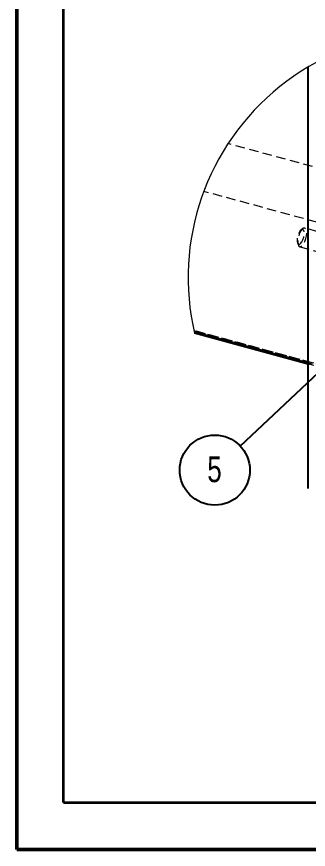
# Model space of a CAD drawing. Header units: millimetres. Extents: x 0 to 279, y 0 to 216.
# Drawn here: x 0 to 39.6, y 0 to 113.1 of the extents above; entities that cross this region are included whole.
import ezdxf

# ---------------------------------------------------------------- set-up
doc = ezdxf.new("R2010")
doc.units = ezdxf.units.MM
doc.linetypes.add('HIDDEN', pattern=[1.905, 1.27, -0.635])
doc.layers.add('PAGE_BORDER', color=7, linetype='Continuous')
doc.styles.add('SLDTEXTSTYLE0', font='TXT', dxfattribs={"width": 0.75})
doc.dimstyles.new('SLDDIMSTYLE1', dxfattribs={"dimtxt": 0.18, "dimasz": 3.302, "dimexe": 0, "dimexo": 0.0625, "dimgap": 0, "dimtad": 0, "dimtih": 1, "dimtoh": 1, "dimdec": 0, "dimrnd": 1e-09, "dimzin": 0, "dimdsep": 46, "dimtxsty": 'Standard', "dimsah": 1, "dimcen": 0.09, "dimadec": 0, "dimazin": 0, "dimtfac": 3.302, "dimtdec": 0, "dimtofl": 0, "dimtmove": 0, "dimatfit": 3, "dimfxl": 0, "dimfrac": 2, "dimtolj": 1, "dimtzin": 0, "dimarcsym": 0})

# ---------------------------------------------------------------- blocks, each defined once
blk = doc.blocks.new('SW_NOTE_5')
at = {"layer": 'PAGE_BORDER', "color": 0}
blk.add_circle((-3.46, -3.26), 4.76, dxfattribs=at)
at = {"layer": 'PAGE_BORDER', "color": 0, "insert": (-3.5, -1.4), "char_height": 3.5, "attachment_point": 2, "style": 'SLDTEXTSTYLE0'}
blk.add_mtext('5', dxfattribs=at)

msp = doc.modelspace()

# ---------------------------------------------------------------- linework, layer by layer
at = {"color": 7, "linetype": 'Continuous', "lineweight": 50}
for q in [(0, 215.9), (279.4, 0)]:
    msp.add_line((0, 0), q, dxfattribs=at)
at = {"color": 7, "linetype": 'Continuous', "lineweight": 25}
for p, q in [((39.55, 49.03), (39.55, 106.28)), ((39.55, 66.02), (24.1, 70.22)), ((39.55, 65.9), (24.13, 70.09))]:
    msp.add_line(p, q, dxfattribs=at)
at = {"color": 7, "linetype": 'HIDDEN', "lineweight": 18}
for p, q in [((89.77, 79.25), (28.67, 95.85)), ((64.62, 78.69), (25.38, 89.35)), ((38.83, 84.31), (38.58, 84.14)), ((42.56, 83.43), (39.08, 84.38)), ((38.09, 82.31), (38.21, 82.04)), ((38.39, 81.85), (41.88, 80.9)), ((24.04, 70.46), (43.95, 65.05)), ((43.98, 65.03), (24.05, 70.45)), ((43.77, 64.88), (39.55, 66.02)), ((43.98, 64.7), (39.55, 65.9))]:
    msp.add_line(p, q, dxfattribs=at)
at = {"color": 7, "linetype": 'HIDDEN', "lineweight": 18, "flags": 128}
for points in [[(38.34, 82.16), (38.51, 82.27), (38.68, 82.49), (38.83, 82.79), (38.94, 83.14), (39, 83.49), (39, 83.81), (38.94, 84.05), (38.83, 84.18), (38.68, 84.19), (38.51, 84.08), (38.34, 83.86), (38.2, 83.56), (38.09, 83.21), (38.03, 82.86), (38.03, 82.55), (38.09, 82.31), (38.2, 82.17), (38.34, 82.16)], [(38.93, 84.37), (38.74, 84.24), (38.55, 84), (38.38, 83.67), (38.24, 83.29), (38.16, 82.9), (38.13, 82.52), (38.16, 82.2), (38.24, 81.97), (38.38, 81.86), (38.55, 81.86), (38.74, 81.99), (38.93, 82.23), (39.1, 82.56), (39.23, 82.94), (39.32, 83.34), (39.35, 83.71), (39.32, 84.03), (39.23, 84.26), (39.1, 84.38), (38.93, 84.37)]]:
    msp.add_lwpolyline(points, dxfattribs=at)
at = {"color": 7, "linetype": 'Continuous', "lineweight": 18}
msp.add_arc((56.53, 77.65), 33.28, 0, 193.1378, dxfattribs=at)
at = {"layer": 'PAGE_BORDER', "lineweight": 35}
for q in [(6.35, 209.55), (273.05, 6.35)]:
    msp.add_line((6.35, 6.35), q, dxfattribs=at)

# ---------------------------------------------------------------- block references
at = {"layer": 'PAGE_BORDER'}
msp.add_blockref('SW_NOTE_5', (30.33, 54.77), dxfattribs=at)

# ---------------------------------------------------------------- leaders
msp.add_leader([(46.67, 70.17), (30.33, 54.77)], dimstyle='SLDDIMSTYLE1', dxfattribs=at)

doc.saveas('drawing.dxf')
